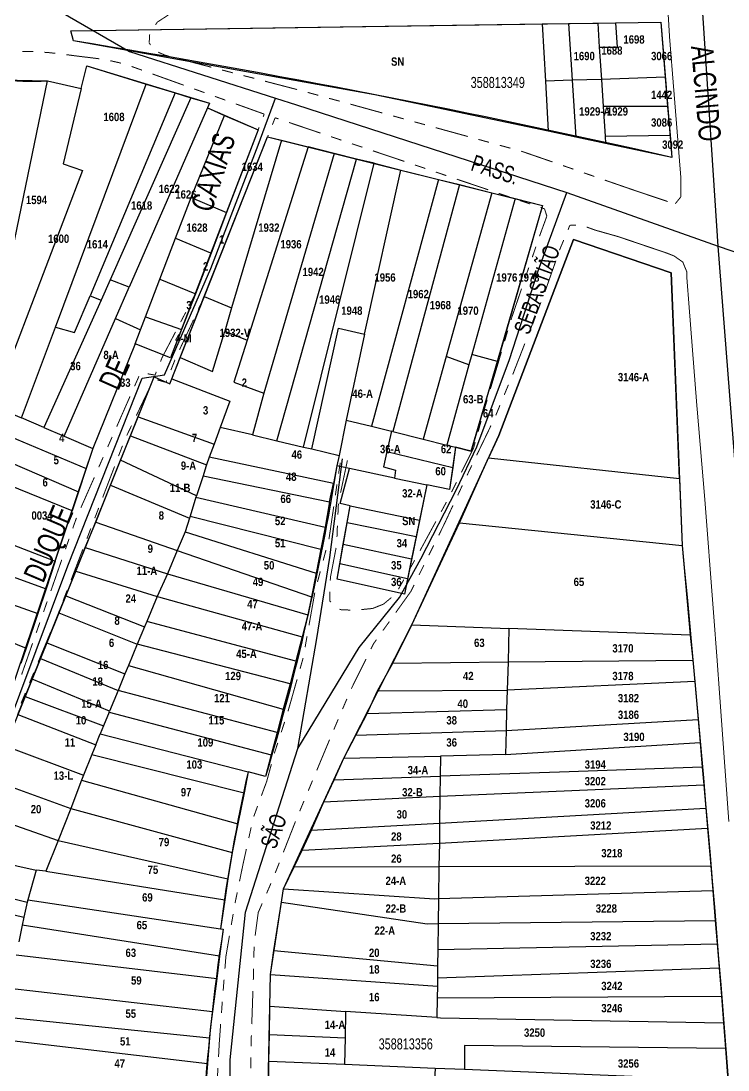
# Model space of a CAD drawing. Extents: x 201676 to 203188, y 4837754 to 4839005.
# Drawn here: x 202522.5 to 202650.3, y 4837949 to 4838138.5 of the extents above; entities that cross this region are included whole.
import ezdxf
from ezdxf.enums import TextEntityAlignment as Align

# ---------------------------------------------------------------- set-up
doc = ezdxf.new("R2010")
doc.units = 0
doc.header["$LTSCALE"] = 1.5
doc.header["$MEASUREMENT"] = 0
doc.linetypes.add('PHANTOMX2', pattern=[5, 2.5, -0.5, 0.5, -0.5, 0.5, -0.5])
for name, color, linetype in [('CD-MALHA-LOTES', 40, 'CONTINUOUS'), ('CD_TXT_QUADRA', 7, 'CONTINUOUS'), ('RU-QUADRAS', 210, 'CONTINUOUS'), ('SV-EIXO-RUA-N-PAV', 6, 'CONTINUOUS'), ('SV-EIXO-RUA-PAV', 20, 'CONTINUOUS'), ('SV-RUA-NAO-PAV-S-GUIA-C-GUIA', 7, 'PHANTOMX2'), ('SV-RUA-PAVIM-S-GUIA-C-GUIA', 7, 'CONTINUOUS'), ('SV-TXT-RUA-N-PAV-S-GUIA-C-GUIA', 7, 'CONTINUOUS'), ('SV-TXT-RUA-PAV-S-GUIA-C-GUIA', 7, 'CONTINUOUS'), ('Th_NmrPort', 7, 'CONTINUOUS')]:
    doc.layers.add(name, color=color, linetype=linetype)
doc.styles.add('ARIAL', font='ARIAL.TTF')
doc.styles.get("Standard").update_dxf_attribs({"font": 'swisscbo.ttf'})

msp = doc.modelspace()

# ---------------------------------------------------------------- linework, layer by layer
at = {"layer": 'CD-MALHA-LOTES', "linetype": 'Continuous'}
for p, q in [((202531.51, 4838136.76), (202616.72, 4838138.03)), ((202616.72, 4838138.03), (202621.49, 4838138.1)), ((202616.72, 4838138.03), (202617.31, 4838127.66)), ((202621.49, 4838138.1), (202626.77, 4838138.17)), ((202621.49, 4838138.1), (202622.14, 4838127.82)), ((202626.77, 4838138.17), (202630.07, 4838138.22)), ((202626.77, 4838138.17), (202627.06, 4838133.78)), ((202630.07, 4838138.22), (202638.16, 4838138.33)), ((202630.34, 4838133.78), (202630.07, 4838138.22)), ((202638.16, 4838138.33), (202638.98, 4838128.36)), ((202532.02, 4838134.95), (202531.51, 4838136.76)), ((202586.46, 4838125.22), (202532.02, 4838134.95)), ((202627.06, 4838133.78), (202627.43, 4838127.99)), ((202627.06, 4838133.78), (202630.34, 4838133.78)), ((202533.43, 4838126.31), (202534.41, 4838130.42)), ((202534.41, 4838130.42), (202545.16, 4838127.15)), ((202627.43, 4838127.99), (202622.14, 4838127.82)), ((202638.98, 4838128.36), (202627.43, 4838127.99)), ((202627.43, 4838127.99), (202627.74, 4838123.1)), ((202638.98, 4838128.36), (202639.41, 4838123.1)), ((202514.21, 4838064.39), (202527.3, 4838127.74)), ((202519.07, 4838127.92), (202527.3, 4838127.74)), ((202527.3, 4838127.74), (202533.43, 4838126.31)), ((202528.76, 4838083.25), (202545.16, 4838127.15)), ((202533.43, 4838126.31), (202530.18, 4838112.74)), ((202545.16, 4838127.15), (202550.37, 4838125.54)), ((202622.14, 4838127.82), (202617.31, 4838127.66)), ((202617.31, 4838127.66), (202617.82, 4838118.61)), ((202622.14, 4838127.82), (202622.79, 4838117.56)), ((202550.37, 4838125.54), (202535.04, 4838088.9)), ((202553.2, 4838124.66), (202538.66, 4838091.8)), ((202550.37, 4838125.54), (202553.2, 4838124.66)), ((202553.2, 4838124.66), (202556.62, 4838123.69)), ((202617.82, 4838118.61), (202586.46, 4838125.22)), ((202556.24, 4838122.82), (202542.07, 4838090.43)), ((202556.62, 4838123.69), (202556.24, 4838122.82)), ((202556.24, 4838122.82), (202559.32, 4838121.49)), ((202627.74, 4838123.1), (202628.09, 4838117.71)), ((202639.41, 4838123.1), (202627.74, 4838123.1)), ((202639.41, 4838123.1), (202639.84, 4838117.9)), ((202553.28, 4838106.66), (202559.32, 4838121.49)), ((202559.32, 4838121.49), (202565.39, 4838118.85)), ((202565.39, 4838118.85), (202559.7, 4838103.96)), ((202622.79, 4838117.56), (202617.82, 4838118.61)), ((202555.66, 4838088.74), (202567.1, 4838117.6)), ((202569.64, 4838116.98), (202560.6, 4838086.71)), ((202567.1, 4838117.6), (202569.64, 4838116.98)), ((202569.64, 4838116.98), (202574.41, 4838115.78)), ((202628.17, 4838116.43), (202622.79, 4838117.56)), ((202628.09, 4838117.71), (202639.84, 4838117.9)), ((202628.09, 4838117.71), (202628.17, 4838116.43)), ((202639.84, 4838117.9), (202640.17, 4838113.9)), ((202574.41, 4838115.78), (202563.4, 4838080.88)), ((202579.13, 4838114.59), (202574.41, 4838115.78)), ((202640.17, 4838113.9), (202628.17, 4838116.43)), ((202579.13, 4838114.59), (202566.45, 4838071.32)), ((202568.77, 4838062.7), (202583.18, 4838113.59)), ((202573.57, 4838061.57), (202586.35, 4838112.82)), ((202583.18, 4838113.59), (202579.13, 4838114.59)), ((202586.35, 4838112.82), (202583.18, 4838113.59)), ((202586.35, 4838112.82), (202591.21, 4838111.61)), ((202533.64, 4838111.5), (202517.43, 4838069.02)), ((202530.18, 4838112.74), (202533.64, 4838111.5)), ((202584.59, 4838081.95), (202591.21, 4838111.61)), ((202591.21, 4838111.61), (202597.99, 4838109.91)), ((202597.99, 4838109.91), (202585.89, 4838065.31)), ((202597.99, 4838109.91), (202601.77, 4838108.99)), ((202601.77, 4838108.99), (202589.74, 4838064.35)), ((202607.63, 4838107.51), (202599.39, 4838077.95)), ((202601.77, 4838108.99), (202607.63, 4838107.51)), ((202607.63, 4838107.51), (202611.88, 4838106.46)), ((202550.46, 4838099.29), (202553.28, 4838106.66)), ((202553.28, 4838106.66), (202559.7, 4838103.96)), ((202611.88, 4838106.46), (202604.02, 4838078.31)), ((202611.88, 4838106.46), (202616.77, 4838105.21)), ((202559.7, 4838103.96), (202556.89, 4838096.61)), ((202616.77, 4838105.21), (202608.64, 4838077.03)), ((202547.65, 4838091.92), (202550.46, 4838099.29)), ((202550.46, 4838099.29), (202556.77, 4838096.66)), ((202622.42, 4838099.04), (202608.89, 4838063.67)), ((202640.03, 4838093.02), (202622.42, 4838099.04)), ((202556.89, 4838096.61), (202554.06, 4838089.26)), ((202556.77, 4838096.66), (202556.89, 4838096.61)), ((202641.55, 4838055.88), (202640.03, 4838093.02)), ((202538.66, 4838091.8), (202537.03, 4838088.11)), ((202542.07, 4838090.43), (202538.66, 4838091.8)), ((202539.6, 4838084.76), (202542.07, 4838090.43)), ((202545.04, 4838085.11), (202547.65, 4838091.92)), ((202547.65, 4838091.92), (202553.95, 4838089.3)), ((202532.21, 4838082.26), (202535.04, 4838088.9)), ((202535.04, 4838088.9), (202537.03, 4838088.11)), ((202551.3, 4838077.73), (202555.66, 4838088.74)), ((202554.06, 4838089.26), (202551.56, 4838082.8)), ((202553.95, 4838089.3), (202554.06, 4838089.26)), ((202555.66, 4838088.74), (202560.6, 4838086.71)), ((202537.03, 4838088.11), (202526.65, 4838065.1)), ((202560.6, 4838086.71), (202559.35, 4838082.52)), ((202530.33, 4838063.54), (202539.6, 4838084.76)), ((202539.6, 4838084.76), (202544.13, 4838082.72)), ((202544.13, 4838082.72), (202545.04, 4838085.11)), ((202545.04, 4838085.11), (202551.56, 4838082.8)), ((202522.6, 4838066.82), (202528.76, 4838083.25)), ((202528.76, 4838083.25), (202532.21, 4838082.26)), ((202543.18, 4838080.22), (202544.13, 4838082.72)), ((202551.56, 4838082.8), (202549.58, 4838077.69)), ((202557.16, 4838075.21), (202559.35, 4838082.52)), ((202559.35, 4838082.52), (202563.4, 4838080.88)), ((202575.09, 4838061.22), (202579.92, 4838083.04)), ((202579.92, 4838083.04), (202584.59, 4838081.95)), ((202563.4, 4838080.88), (202561, 4838073.26)), ((202584.59, 4838081.95), (202581.33, 4838066.44)), ((202543.18, 4838080.22), (202535.54, 4838061.32)), ((202549.58, 4838077.69), (202543.18, 4838080.22)), ((202549.77, 4838073.87), (202551.3, 4838077.73)), ((202551.3, 4838077.73), (202557.16, 4838075.21)), ((202599.39, 4838077.95), (202595.24, 4838062.98)), ((202603.5, 4838076.44), (202599.39, 4838077.95)), ((202604.02, 4838078.31), (202603.5, 4838076.44)), ((202603.92, 4838060.83), (202608.64, 4838077.03)), ((202608.64, 4838077.03), (202604.02, 4838078.31)), ((202603.5, 4838076.44), (202599.48, 4838061.93)), ((202543.73, 4838067.04), (202546.61, 4838074.25)), ((202546.61, 4838074.25), (202549.42, 4838072.99)), ((202549.42, 4838072.99), (202549.77, 4838073.87)), ((202549.77, 4838073.87), (202560.29, 4838069.87)), ((202561, 4838073.26), (202566.45, 4838071.32)), ((202566.45, 4838071.32), (202564.35, 4838063.74)), ((202560.29, 4838069.87), (202558.51, 4838065.12)), ((202517.43, 4838069.02), (202522.6, 4838066.82)), ((202526.65, 4838065.1), (202522.6, 4838066.82)), ((202542.3, 4838063.59), (202543.73, 4838067.04)), ((202543.73, 4838067.04), (202557.43, 4838062.11)), ((202581.33, 4838066.44), (202580.01, 4838060.06)), ((202581.33, 4838066.44), (202585.89, 4838065.31)), ((202516.03, 4838065.34), (202534.32, 4838057.71)), ((202526.65, 4838065.1), (202530.33, 4838063.54)), ((202530.33, 4838063.54), (202535.54, 4838061.32)), ((202540.51, 4838059.2), (202542.3, 4838063.59)), ((202542.3, 4838063.59), (202556.08, 4838058.37)), ((202558.51, 4838065.12), (202557.43, 4838062.11)), ((202564.35, 4838063.74), (202558.51, 4838065.12)), ((202564.35, 4838063.74), (202568.77, 4838062.7)), ((202585.89, 4838065.31), (202589.5, 4838064.41)), ((202589.5, 4838064.41), (202588.68, 4838060.74)), ((202589.74, 4838064.35), (202589.5, 4838064.41)), ((202589.74, 4838064.35), (202595.24, 4838062.98)), ((202608.89, 4838063.67), (202607.03, 4838059.6)), ((202557.43, 4838062.11), (202556.56, 4838059.76)), ((202568.77, 4838062.7), (202573.57, 4838061.57)), ((202595.24, 4838062.98), (202599.48, 4838061.93)), ((202599.48, 4838061.93), (202601.06, 4838061.54)), ((202514.53, 4838061.41), (202532.93, 4838053.5)), ((202535.54, 4838061.32), (202534.32, 4838057.71)), ((202556.56, 4838059.76), (202556.08, 4838058.37)), ((202579.02, 4838055), (202556.56, 4838059.76)), ((202573.57, 4838061.57), (202575.09, 4838061.22)), ((202575.09, 4838061.22), (202580.01, 4838060.06)), ((202580.01, 4838060.06), (202579.63, 4838058.15)), ((202588.68, 4838060.74), (202588.05, 4838058)), ((202588.68, 4838060.74), (202600.57, 4838057.84)), ((202601.06, 4838061.54), (202600.57, 4838057.84)), ((202601.06, 4838061.54), (202603.92, 4838060.83)), ((202538.69, 4838054.67), (202540.51, 4838059.2)), ((202554.24, 4838052.75), (202540.51, 4838059.2)), ((202555.95, 4838057.96), (202555.43, 4838056.39)), ((202556.08, 4838058.37), (202555.95, 4838057.96)), ((202579.63, 4838058.15), (202579.02, 4838055)), ((202581.89, 4838057.67), (202579.63, 4838058.15)), ((202588.05, 4838058), (202590.24, 4838057.37)), ((202600.57, 4838057.84), (202599.96, 4838053.9)), ((202601.76, 4838047.88), (202607.03, 4838059.6)), ((202607.03, 4838059.6), (202641.55, 4838055.88)), ((202531.79, 4838050.06), (202513.08, 4838057.6)), ((202534.32, 4838057.71), (202532.93, 4838053.5)), ((202555.43, 4838056.39), (202554.24, 4838052.75)), ((202555.43, 4838056.39), (202578.32, 4838051.69)), ((202580.22, 4838051.34), (202581.89, 4838057.67)), ((202590.03, 4838055.97), (202581.89, 4838057.67)), ((202590.24, 4838057.37), (202590.03, 4838055.97)), ((202590.03, 4838055.97), (202595.87, 4838054.75)), ((202536.06, 4838047.98), (202538.69, 4838054.67)), ((202538.69, 4838054.67), (202552.98, 4838048.71)), ((202578.32, 4838051.69), (202579.02, 4838055)), ((202595.87, 4838054.75), (202594.56, 4838048.35)), ((202599.96, 4838053.9), (202595.87, 4838054.75)), ((202641.55, 4838055.88), (202642.03, 4838043.8)), ((202532.93, 4838053.5), (202531.79, 4838050.06)), ((202554.16, 4838052.51), (202553.1, 4838049.06)), ((202554.24, 4838052.75), (202554.16, 4838052.51)), ((202554.16, 4838052.51), (202577.5, 4838047.07)), ((202578.32, 4838051.69), (202577.5, 4838047.07)), ((202582.02, 4838050.96), (202580.22, 4838051.34)), ((202581.49, 4838047.96), (202582.02, 4838050.96)), ((202582.02, 4838050.96), (202594.56, 4838048.35)), ((202528.72, 4838040.92), (202531.79, 4838050.06)), ((202552.98, 4838048.71), (202552.2, 4838046.24)), ((202553.1, 4838049.06), (202552.98, 4838048.71)), ((202553.1, 4838049.06), (202576.71, 4838043.09)), ((202509.56, 4838048.34), (202528.72, 4838040.92)), ((202534.15, 4838043.43), (202536.06, 4838047.98)), ((202536.06, 4838047.98), (202550.76, 4838042.9)), ((202577.5, 4838047.07), (202576.71, 4838043.09)), ((202580.78, 4838044.02), (202581.49, 4838047.96)), ((202581.49, 4838047.96), (202593.96, 4838045.42)), ((202593.19, 4838029.47), (202601.76, 4838047.88)), ((202594.56, 4838048.35), (202593.96, 4838045.42)), ((202601.76, 4838047.88), (202642.03, 4838043.8)), ((202552.2, 4838046.24), (202550.76, 4838042.9)), ((202552.2, 4838046.24), (202575.91, 4838038.77)), ((202593.96, 4838045.42), (202593.13, 4838041.35)), ((202507.58, 4838043.01), (202527.08, 4838035.97)), ((202532.44, 4838039.16), (202534.15, 4838043.43)), ((202534.15, 4838043.43), (202548.98, 4838038.68)), ((202550.76, 4838042.9), (202548.98, 4838038.68)), ((202550.76, 4838042.9), (202575.01, 4838034.53)), ((202576.71, 4838043.09), (202575.91, 4838038.77)), ((202580.14, 4838040.46), (202580.78, 4838044.02)), ((202580.78, 4838044.02), (202593.13, 4838041.35)), ((202642.03, 4838043.8), (202643.5, 4838027.56)), ((202528.72, 4838040.92), (202527.08, 4838035.97)), ((202593.13, 4838041.35), (202592.39, 4838037.74)), ((202530.62, 4838034.69), (202532.44, 4838039.16)), ((202532.44, 4838039.16), (202547.13, 4838034.55)), ((202579.65, 4838037.72), (202580.14, 4838040.46)), ((202592.39, 4838037.74), (202580.14, 4838040.46)), ((202505.87, 4838038.44), (202525.58, 4838031.48)), ((202548.98, 4838038.68), (202547.13, 4838034.55)), ((202548.98, 4838038.68), (202574.4, 4838031.27)), ((202575.91, 4838038.77), (202575.01, 4838034.53)), ((202591.82, 4838034.96), (202579.65, 4838037.72)), ((202592.39, 4838037.74), (202591.82, 4838034.96)), ((202527.08, 4838035.97), (202525.58, 4838031.48)), ((202529.37, 4838031.59), (202530.62, 4838034.69)), ((202530.62, 4838034.69), (202544.84, 4838029.09)), ((202547.13, 4838034.55), (202545.26, 4838030.07)), ((202547.13, 4838034.55), (202547.37, 4838034.51)), ((202547.37, 4838034.51), (202573.38, 4838027.3)), ((202575.01, 4838034.53), (202574.4, 4838031.27)), ((202503.82, 4838033.03), (202523.46, 4838025.24)), ((202525.58, 4838031.48), (202523.46, 4838025.24)), ((202527.19, 4838026.18), (202529.37, 4838031.59)), ((202529.37, 4838031.59), (202543.52, 4838025.94)), ((202545.26, 4838030.07), (202544.84, 4838029.09)), ((202572.21, 4838022.85), (202545.26, 4838030.07)), ((202574.4, 4838031.27), (202573.38, 4838027.3)), ((202589.72, 4838022.52), (202593.19, 4838029.47)), ((202593.19, 4838029.47), (202610.73, 4838028.81)), ((202544.84, 4838029.09), (202543.52, 4838025.94)), ((202610.73, 4838028.81), (202610.57, 4838022.74)), ((202643.5, 4838027.56), (202610.73, 4838028.81)), ((202643.5, 4838027.56), (202643.95, 4838023.08)), ((202526.04, 4838023.36), (202527.19, 4838026.18)), ((202527.19, 4838026.18), (202541.29, 4838020.62)), ((202543.52, 4838025.94), (202541.95, 4838022.08)), ((202571.2, 4838018.81), (202543.52, 4838025.94)), ((202573.38, 4838027.3), (202572.21, 4838022.85)), ((202523.46, 4838025.24), (202522.5, 4838022.44)), ((202524.53, 4838019.64), (202526.04, 4838023.36)), ((202526.04, 4838023.36), (202540.07, 4838017.6)), ((202541.95, 4838022.08), (202541.29, 4838020.62)), ((202541.95, 4838022.08), (202569.93, 4838014.23)), ((202572.21, 4838022.85), (202571.2, 4838018.81)), ((202586.98, 4838017.49), (202589.72, 4838022.52)), ((202589.72, 4838022.52), (202610.57, 4838022.74)), ((202610.57, 4838022.74), (202610.42, 4838017.66)), ((202610.57, 4838022.74), (202643.95, 4838023.08)), ((202643.95, 4838023.08), (202644.3, 4838019.23)), ((202541.29, 4838020.62), (202540.07, 4838017.6)), ((202523.27, 4838016.5), (202524.53, 4838019.64)), ((202538.5, 4838013.86), (202524.53, 4838019.64)), ((202571.2, 4838018.81), (202569.93, 4838014.23)), ((202644.3, 4838019.23), (202610.42, 4838017.66)), ((202644.3, 4838019.23), (202644.91, 4838012.35)), ((202521.96, 4838013.26), (202523.27, 4838016.5)), ((202523.27, 4838016.5), (202537.43, 4838011.18)), ((202540.07, 4838017.6), (202538.5, 4838013.86)), ((202568.82, 4838009.99), (202540.07, 4838017.6)), ((202585.09, 4838013.44), (202586.98, 4838017.49)), ((202586.98, 4838017.49), (202610.42, 4838017.66)), ((202610.42, 4838017.66), (202610.3, 4838014.14)), ((202521.96, 4838013.26), (202536.06, 4838007.79)), ((202538.44, 4838013.65), (202537.43, 4838011.18)), ((202538.44, 4838013.65), (202538.5, 4838013.86)), ((202538.44, 4838013.65), (202567.76, 4838005.94)), ((202569.93, 4838014.23), (202568.82, 4838009.99)), ((202583.03, 4838009.54), (202585.09, 4838013.44)), ((202585.09, 4838013.44), (202610.3, 4838014.14)), ((202610.3, 4838014.14), (202610.23, 4838010.37)), ((202610.23, 4838010.37), (202644.91, 4838012.35)), ((202644.91, 4838012.35), (202645.3, 4838008.17)), ((202537.43, 4838011.18), (202536.86, 4838009.74)), ((202536.06, 4838007.79), (202536.86, 4838009.74)), ((202536.86, 4838009.74), (202563.59, 4838002.87)), ((202568.82, 4838009.99), (202567.76, 4838005.94)), ((202580.89, 4838005.34), (202583.03, 4838009.54)), ((202583.03, 4838009.54), (202610.23, 4838010.37)), ((202610.23, 4838010.37), (202610.09, 4838006.03)), ((202519.66, 4838007.57), (202533.84, 4838002.28)), ((202536.06, 4838007.79), (202535.35, 4838006.04)), ((202610.09, 4838006.03), (202645.3, 4838008.17)), ((202645.3, 4838008.17), (202645.67, 4838003.72)), ((202535.35, 4838006.04), (202533.84, 4838002.28)), ((202535.35, 4838006.04), (202562.84, 4837999.07)), ((202567.76, 4838005.94), (202566.74, 4838002.06)), ((202579.16, 4838001.47), (202580.89, 4838005.34)), ((202580.89, 4838005.34), (202598.34, 4838005.69)), ((202598.34, 4838005.69), (202598.29, 4838002.13)), ((202610.09, 4838006.03), (202598.34, 4838005.69)), ((202645.67, 4838003.72), (202619.84, 4838002.84)), ((202645.67, 4838003.72), (202645.95, 4838000.53)), ((202517.21, 4838001.46), (202531.52, 4837996.29)), ((202533.47, 4838001.36), (202531.52, 4837996.29)), ((202533.84, 4838002.28), (202533.47, 4838001.36)), ((202533.47, 4838001.36), (202561.72, 4837993.47)), ((202563.59, 4838002.87), (202562.84, 4837999.07)), ((202566.74, 4838002.06), (202563.59, 4838002.87)), ((202577.25, 4837997.49), (202579.16, 4838001.47)), ((202579.16, 4838001.47), (202598.29, 4838002.13)), ((202598.29, 4838002.13), (202598.23, 4837998.46)), ((202619.84, 4838002.84), (202598.29, 4838002.13)), ((202598.23, 4837998.46), (202645.95, 4838000.53)), ((202645.95, 4838000.53), (202646.33, 4837996.31)), ((202562.84, 4837999.07), (202561.72, 4837993.47)), ((202575.01, 4837992.32), (202577.25, 4837997.49)), ((202577.25, 4837997.49), (202598.23, 4837998.46)), ((202598.23, 4837998.46), (202598.19, 4837993.62)), ((202513.86, 4837995.86), (202529.26, 4837990.46)), ((202531.52, 4837996.29), (202529.26, 4837990.46)), ((202531.52, 4837996.29), (202560.67, 4837988.33)), ((202598.19, 4837993.62), (202646.33, 4837996.31)), ((202646.33, 4837996.31), (202646.63, 4837992.73)), ((202561.72, 4837993.47), (202560.67, 4837988.33)), ((202575.01, 4837992.32), (202598.19, 4837993.62)), ((202598.19, 4837993.62), (202598.15, 4837990.02)), ((202489.29, 4837993.15), (202525.28, 4837985.14)), ((202573.36, 4837988.73), (202575.01, 4837992.32)), ((202598.15, 4837990.02), (202646.63, 4837992.73)), ((202646.63, 4837992.73), (202647.22, 4837985.92)), ((202475.64, 4837991.1), (202523.63, 4837979.36)), ((202529.26, 4837990.46), (202527.03, 4837984.95)), ((202529.26, 4837990.46), (202559.92, 4837983.58)), ((202573.36, 4837988.73), (202598.15, 4837990.02)), ((202598.15, 4837990.02), (202598.07, 4837985.81)), ((202475.3, 4837988.15), (202523.06, 4837976.61)), ((202560.67, 4837988.33), (202559.92, 4837983.58)), ((202571.93, 4837985.72), (202573.36, 4837988.73)), ((202598.07, 4837985.81), (202647.22, 4837985.92)), ((202647.22, 4837985.92), (202647.56, 4837981.45)), ((202525.28, 4837985.14), (202523.78, 4837979.77)), ((202527.03, 4837984.95), (202525.28, 4837985.14)), ((202527.03, 4837984.95), (202559.38, 4837979.78)), ((202569.96, 4837981.72), (202571.93, 4837985.72)), ((202571.93, 4837985.72), (202598.07, 4837985.81)), ((202598.07, 4837985.81), (202598, 4837979.99)), ((202559.92, 4837983.58), (202559.38, 4837979.78)), ((202569.59, 4837979.34), (202569.96, 4837981.72)), ((202569.96, 4837981.72), (202597.27, 4837979.96)), ((202598, 4837979.99), (202647.56, 4837981.45)), ((202647.56, 4837981.45), (202648.01, 4837976.04)), ((202523.63, 4837979.36), (202523.06, 4837976.61)), ((202523.78, 4837979.77), (202523.63, 4837979.36)), ((202523.78, 4837979.77), (202558.59, 4837974.54)), ((202559.38, 4837979.78), (202558.59, 4837974.54)), ((202568.22, 4837970.58), (202569.59, 4837979.34)), ((202569.59, 4837979.34), (202595.92, 4837975.45)), ((202597.27, 4837979.96), (202598, 4837979.99)), ((202598, 4837979.99), (202597.94, 4837975.47)), ((202523.06, 4837976.61), (202522.75, 4837975.16)), ((202522.75, 4837975.16), (202522.13, 4837972.17)), ((202558.43, 4837969.59), (202522.75, 4837975.16)), ((202559.07, 4837974.46), (202558.43, 4837969.59)), ((202558.59, 4837974.54), (202559.07, 4837974.46)), ((202595.92, 4837975.45), (202597.94, 4837975.47)), ((202597.94, 4837975.47), (202597.88, 4837970.79)), ((202597.94, 4837975.47), (202648.01, 4837976.04)), ((202648.01, 4837976.04), (202648.36, 4837971.83)), ((202597.88, 4837970.79), (202597.84, 4837967.82)), ((202597.88, 4837970.79), (202648.36, 4837971.83)), ((202648.36, 4837971.83), (202648.72, 4837967.46)), ((202521.64, 4837969.83), (202557.92, 4837965.54)), ((202558.43, 4837969.59), (202557.92, 4837965.54)), ((202567.6, 4837966.26), (202568.22, 4837970.58)), ((202568.22, 4837970.58), (202597.84, 4837967.82)), ((202597.84, 4837967.82), (202597.82, 4837965.67)), ((202597.82, 4837965.67), (202648.72, 4837967.46)), ((202648.72, 4837967.46), (202649.15, 4837962.35)), ((202557.92, 4837965.54), (202557.13, 4837959.6)), ((202567.5, 4837960.54), (202567.6, 4837966.26)), ((202567.6, 4837966.26), (202597.8, 4837964.17)), ((202597.82, 4837965.67), (202597.8, 4837964.17)), ((202520.47, 4837963.82), (202557.13, 4837959.6)), ((202597.8, 4837964.17), (202597.77, 4837962.05)), ((202597.77, 4837962.05), (202597.72, 4837958.48)), ((202597.77, 4837962.05), (202649.15, 4837962.35)), ((202649.15, 4837962.35), (202649.35, 4837959.96)), ((202557.13, 4837959.6), (202556.78, 4837956.87)), ((202567.43, 4837955.41), (202567.5, 4837960.54)), ((202567.5, 4837960.54), (202581.17, 4837959.61)), ((202581.17, 4837959.61), (202581.1, 4837954.84)), ((202597.72, 4837958.48), (202581.17, 4837959.61)), ((202649.35, 4837959.96), (202649.52, 4837957.56)), ((202519.51, 4837958.65), (202556.62, 4837954.8)), ((202597.72, 4837958.48), (202598.33, 4837958.44)), ((202598.33, 4837958.44), (202649.52, 4837957.56)), ((202649.52, 4837957.56), (202649.86, 4837952.88)), ((202556.78, 4837956.87), (202556.62, 4837954.8)), ((202518.76, 4837954.59), (202556.25, 4837950.22)), ((202556.62, 4837954.8), (202556.25, 4837950.22)), ((202567.35, 4837950.61), (202567.43, 4837955.41)), ((202567.43, 4837955.41), (202581.1, 4837954.84)), ((202581.1, 4837954.84), (202581.03, 4837950.05)), ((202649.86, 4837952.88), (202602.69, 4837953.47)), ((202602.69, 4837953.47), (202602.69, 4837949.15)), ((202649.86, 4837952.88), (202650.27, 4837947.18)), ((202556.25, 4837950.22), (202555.83, 4837944.96)), ((202567.25, 4837943.69), (202567.35, 4837950.61)), ((202567.35, 4837950.61), (202581.03, 4837950.05)), ((202581.03, 4837950.05), (202597.39, 4837949.37)), ((202597.39, 4837949.37), (202597.11, 4837943.26)), ((202597.39, 4837949.37), (202602.69, 4837949.15)), ((202602.69, 4837949.15), (202650.27, 4837947.18))]:
    msp.add_line(p, q, dxfattribs=at)
at = {"layer": 'RU-QUADRAS', "color": 6, "linetype": 'Continuous'}
for points in [[(202531.51, 4838136.76), (202638.16, 4838138.33), (202640.17, 4838113.9, 0.015431), (202532.02, 4838134.95)], [(202566.09, 4837891.32), (202567.6, 4837966.26), (202569.96, 4837981.72), (202580.89, 4838005.34), (202593.19, 4838029.47), (202608.89, 4838063.67), (202622.42, 4838099.04), (202640.03, 4838093.02), (202642.03, 4838043.8, -0.007582), (202654.08, 4837894.31), (202618.14, 4837891.02), (202576.57, 4837890.72)]]:
    msp.add_lwpolyline(points, format="xyb", close=True, dxfattribs=at)
for points in [[(202509.81, 4838129.65, 0.081594), (202527.3, 4838127.74), (202533.43, 4838126.31), (202534.41, 4838130.42), (202556.62, 4838123.69), (202556.24, 4838122.82), (202565.39, 4838118.85), (202549.58, 4838077.69), (202543.18, 4838080.22), (202535.54, 4838061.32), (202515.46, 4838002.09)], [(202517.21, 4838001.46), (202546.61, 4838074.25), (202549.42, 4838072.99), (202567.1, 4838117.6), (202616.77, 4838105.21), (202603.92, 4838060.83), (202601.06, 4838061.54), (202599.96, 4838053.9), (202595.87, 4838054.75), (202591.82, 4838034.96), (202579.65, 4838037.72), (202582.02, 4838050.96), (202580.22, 4838051.34), (202581.89, 4838057.67), (202579.63, 4838058.15, -0.032159), (202566.74, 4838002.06), (202563.59, 4838002.87, 0.024247), (202558.59, 4837974.54), (202559.07, 4837974.46, 0.025243), (202555.44, 4837939.94)]]:
    msp.add_lwpolyline(points, format="xyb", dxfattribs=at)
at = {"layer": 'SV-EIXO-RUA-N-PAV'}
for points in [[(202529.72, 4838140.19), (202542.16, 4838133.04), (202568.55, 4838124.59), (202572.34, 4838123.39), (202621.19, 4838107.53), (202648.56, 4838097.88), (202678.43, 4838087.61), (202700.52, 4838078.9), (202728.67, 4838068.17), (202753.87, 4838058.21), (202782.49, 4838046.39), (202801.78, 4838040.17), (202810.19, 4838038.19), (202816.16, 4838037.38)], [(202516.56, 4838001.61), (202531, 4838040.11), (202544.43, 4838073.99), (202548.44, 4838074.59), (202556.87, 4838093.8), (202565.38, 4838116.08), (202568.55, 4838124.59)], [(202562.05, 4837882.21), (202560.31, 4837913.51), (202560.31, 4837950.83), (202563.09, 4837977.56), (202572.56, 4838007.08), (202583.68, 4838025.34), (202590.93, 4838034.41), (202594.82, 4838041.35), (202601.22, 4838053.9), (202604.9, 4838061.59), (202610.85, 4838077.4), (202616.01, 4838093.41), (202621.19, 4838107.53)], [(202572.56, 4838007.08), (202576.03, 4838026.96), (202578.35, 4838041.58), (202580.66, 4838059.44)]]:
    msp.add_lwpolyline(points, dxfattribs=at)
at = {"layer": 'SV-EIXO-RUA-PAV'}
msp.add_lwpolyline([(202665.84, 4837885.15), (202655.43, 4838009.97), (202648.56, 4838097.88), (202645.32, 4838147.35), (202645.14, 4838150.17), (202635.33, 4838289.9), (202625.34, 4838408.09), (202624.12, 4838420.52), (202618.17, 4838503.84), (202614.15, 4838560.23), (202605.04, 4838673.59), (202599.43, 4838745.74)], dxfattribs=at)
at = {"layer": 'SV-RUA-NAO-PAV-S-GUIA-C-GUIA', "const_width": 0.18}
for points in [[(202547.15, 4838138.32), (202549.18, 4838139.63)], [(202546.84, 4838137.82), (202547.15, 4838138.32)], [(202545.73, 4838135.13), (202545.79, 4838136.12)], [(202545.79, 4838136.12), (202545.79, 4838136.12)], [(202545.7, 4838134.59), (202545.73, 4838135.13)], [(202545.94, 4838134.2), (202545.7, 4838134.59)], [(202522.77, 4838133.05), (202524.77, 4838133)], [(202526.76, 4838132.88), (202527.69, 4838132.81)], [(202527.69, 4838132.81), (202528.75, 4838132.69)], [(202530.74, 4838132.45), (202531.73, 4838132.32)], [(202531.73, 4838132.32), (202532.16, 4838132.26)], [(202532.16, 4838132.26), (202534.71, 4838131.95)], [(202534.71, 4838131.95), (202535.12, 4838131.9)], [(202535.12, 4838131.9), (202535.7, 4838131.83)], [(202535.7, 4838131.83), (202536.62, 4838131.71)], [(202536.62, 4838131.71), (202536.69, 4838131.7)], [(202548.58, 4838132.35), (202547.33, 4838132.89)], [(202549.2, 4838132.19), (202548.58, 4838132.35)], [(202556.94, 4838130.18), (202551.14, 4838131.69)], [(202538.66, 4838131.36), (202540.61, 4838130.92)], [(202542.52, 4838130.32), (202544.4, 4838129.65)], [(202546.28, 4838128.97), (202551.93, 4838126.94)], [(202560.81, 4838129.17), (202558.88, 4838129.68)], [(202564.69, 4838128.17), (202562.75, 4838128.67)], [(202553.81, 4838126.27), (202555.69, 4838125.59)], [(202572.43, 4838126.15), (202566.62, 4838127.66)], [(202557.58, 4838124.91), (202559.46, 4838124.24)], [(202576.29, 4838125.1), (202574.36, 4838125.63)], [(202580.14, 4838124.04), (202578.21, 4838124.57)], [(202561.34, 4838123.56), (202566.05, 4838121.87)], [(202587.86, 4838121.91), (202582.07, 4838123.51)], [(202566.05, 4838121.87), (202566.49, 4838121.72)], [(202566.49, 4838121.72), (202566.29, 4838121.22)], [(202567.97, 4838119.79), (202568.34, 4838120.72)], [(202568.34, 4838120.72), (202568.47, 4838121.05)], [(202568.47, 4838121.05), (202569.08, 4838120.84)], [(202591.71, 4838120.85), (202589.78, 4838121.38)], [(202595.57, 4838119.79), (202593.64, 4838120.32)], [(202565.58, 4838119.35), (202564.87, 4838117.48)], [(202570.98, 4838120.2), (202576.66, 4838118.28)], [(202603.28, 4838117.67), (202597.5, 4838119.26)], [(202566.49, 4838116.07), (202567.23, 4838117.93)], [(202578.56, 4838117.64), (202580.45, 4838117)], [(202607.14, 4838116.61), (202605.21, 4838117.14)], [(202564.15, 4838115.61), (202563.44, 4838113.74)], [(202582.35, 4838116.36), (202584.24, 4838115.72)], [(202586.14, 4838115.08), (202591.82, 4838113.17)], [(202611, 4838115.55), (202609.07, 4838116.08)], [(202613.15, 4838114.95), (202612.92, 4838115.02)], [(202613.87, 4838114.7), (202613.15, 4838114.95)], [(202618.6, 4838113.07), (202613.87, 4838114.7)], [(202563.55, 4838108.64), (202565.76, 4838114.21)], [(202562.72, 4838111.88), (202560.58, 4838106.27)], [(202593.72, 4838112.53), (202595.61, 4838111.89)], [(202597.51, 4838111.25), (202599.4, 4838110.6)], [(202622.38, 4838111.76), (202620.49, 4838112.41)], [(202626.16, 4838110.45), (202624.27, 4838111.1)], [(202601.29, 4838109.96), (202606.98, 4838108.04)], [(202633.72, 4838107.83), (202628.05, 4838109.79)], [(202608.87, 4838107.4), (202610.77, 4838106.76)], [(202562.07, 4838104.92), (202562.81, 4838106.78)], [(202612.66, 4838106.12), (202614.56, 4838105.48)], [(202559.7, 4838103.96), (202559.16, 4838102.53)], [(202559.87, 4838104.4), (202559.7, 4838103.96)], [(202617.58, 4838103.28), (202616.25, 4838099.65)], [(202616.45, 4838104.84), (202617.16, 4838104.59)], [(202617.16, 4838104.59), (202617.54, 4838103.4)], [(202617.54, 4838103.4), (202617.58, 4838103.28)], [(202560.6, 4838101.2), (202561.34, 4838103.06)], [(202621.73, 4838101.61), (202621.4, 4838100.81)], [(202621.86, 4838101.62), (202621.73, 4838101.61)], [(202622.86, 4838101.67), (202621.86, 4838101.62)], [(202558.44, 4838100.67), (202557.73, 4838098.8)], [(202626.21, 4838100.79), (202624.79, 4838101.31)], [(202626.68, 4838100.65), (202626.21, 4838100.79)], [(202630.53, 4838099.56), (202626.68, 4838100.65)], [(202557.65, 4838093.76), (202559.86, 4838099.34)], [(202615.6, 4838097.76), (202614.95, 4838095.86)], [(202620.24, 4838098.04), (202619.96, 4838097.36)], [(202620.63, 4838098.97), (202620.24, 4838098.04)], [(202556.89, 4838096.61), (202556.3, 4838095.06)], [(202557.01, 4838096.93), (202556.89, 4838096.61)], [(202619.96, 4838097.36), (202619.87, 4838097.12)], [(202556, 4838094.28), (202554.86, 4838091.33)], [(202556.3, 4838095.06), (202556, 4838094.28)], [(202614.3, 4838093.97), (202613.66, 4838092.08)], [(202619.21, 4838095.23), (202617.22, 4838089.57)], [(202556.18, 4838090.04), (202556.91, 4838091.9)], [(202613.01, 4838090.18), (202611.4, 4838085.45)], [(202554.06, 4838089.26), (202553.24, 4838087.68)], [(202554.14, 4838089.46), (202554.06, 4838089.26)], [(202554.56, 4838086.39), (202555.41, 4838088.2)], [(202616.5, 4838087.7), (202615.78, 4838085.84)], [(202551.18, 4838079.13), (202553.72, 4838084.57)], [(202552.31, 4838085.91), (202551.38, 4838084.14)], [(202611.19, 4838084.85), (202611.09, 4838084.5)], [(202611.4, 4838085.45), (202611.19, 4838084.85)], [(202610.51, 4838082.59), (202609.94, 4838080.67)], [(202615.05, 4838083.97), (202614.32, 4838082.11)], [(202550.46, 4838082.36), (202548.14, 4838077.93)], [(202609.37, 4838078.75), (202609.09, 4838077.81)], [(202613.59, 4838080.25), (202612.87, 4838078.39)], [(202548.04, 4838077.73), (202547.74, 4838077.01)], [(202548.14, 4838077.93), (202548.04, 4838077.73)], [(202549.62, 4838075.45), (202550.36, 4838077.31)], [(202609.09, 4838077.79), (202607.37, 4838072.04)], [(202612.64, 4838077.81), (202611.77, 4838075.59)], [(202612.87, 4838078.39), (202612.64, 4838077.81)], [(202546.75, 4838074.56), (202545.41, 4838074.8)], [(202546.99, 4838075.16), (202546.75, 4838074.56)], [(202611.56, 4838075.03), (202611.4, 4838074.66)], [(202611.77, 4838075.59), (202611.56, 4838075.03)], [(202543.86, 4838074.37), (202543.05, 4838072.54)], [(202547.17, 4838073.69), (202548.13, 4838073.42)], [(202548.13, 4838073.42), (202548.74, 4838073.25)], [(202548.74, 4838073.25), (202548.88, 4838073.6)], [(202543.37, 4838067.24), (202545.96, 4838072.65)], [(202610.64, 4838072.82), (202609.87, 4838070.97)], [(202542.24, 4838070.72), (202539.82, 4838065.23)], [(202606.52, 4838069.17), (202606.37, 4838068.67)], [(202606.8, 4838070.13), (202606.52, 4838069.17)], [(202609.11, 4838069.12), (202608.34, 4838067.27)], [(202606.37, 4838068.67), (202606.24, 4838068.21)], [(202541.64, 4838063.63), (202542.5, 4838065.43)], [(202607.49, 4838065.46), (202604.88, 4838060.06)], [(202605.7, 4838066.28), (202605.17, 4838064.35)], [(202539.01, 4838063.4), (202538.2, 4838061.57)], [(202540.15, 4838059.92), (202540.87, 4838061.79)], [(202604.63, 4838062.43), (202604.36, 4838061.46)], [(202537.39, 4838059.74), (202536.58, 4838057.91)], [(202604.36, 4838061.45), (202602.13, 4838056.99)], [(202604.36, 4838061.46), (202604.36, 4838061.45)], [(202537.29, 4838052.45), (202539.44, 4838058.05)], [(202580.09, 4838057.77), (202579.94, 4838056.83)], [(202580.25, 4838058.76), (202580.09, 4838057.77)], [(202580.29, 4838053.29), (202581.53, 4838059.16)], [(202604.02, 4838058.26), (202603.58, 4838057.35)], [(202535.78, 4838056.08), (202533.35, 4838050.59)], [(202579.94, 4838056.83), (202579.93, 4838056.78)], [(202603.53, 4838057.25), (202603.16, 4838056.45)], [(202603.58, 4838057.35), (202603.53, 4838057.25)], [(202579.64, 4838054.81), (202579.35, 4838052.83)], [(202601.24, 4838055.2), (202600.35, 4838053.41)], [(202602.31, 4838054.64), (202601.46, 4838052.83)], [(202535.86, 4838048.71), (202536.58, 4838050.58)], [(202579.06, 4838050.85), (202578.34, 4838045.9)], [(202579.81, 4838049.33), (202579.9, 4838051.33)], [(202599.43, 4838051.63), (202598.48, 4838049.87)], [(202600.61, 4838051.02), (202599.34, 4838048.3)], [(202532.55, 4838048.76), (202531.88, 4838046.87)], [(202599.34, 4838048.3), (202598.93, 4838047.43)], [(202534.43, 4838044.98), (202535.14, 4838046.84)], [(202579.64, 4838045.34), (202579.72, 4838047.34)], [(202597.52, 4838048.12), (202595.13, 4838043.73)], [(202598.93, 4838047.43), (202598.03, 4838045.6)], [(202531.22, 4838044.99), (202530.56, 4838043.1)], [(202578.22, 4838045.09), (202578.18, 4838044.91)], [(202578.34, 4838045.9), (202578.22, 4838045.09)], [(202531.57, 4838037.51), (202533.71, 4838043.11)], [(202577.66, 4838042.98), (202577.15, 4838041.05)], [(202578.49, 4838038.19), (202579.48, 4838043.35)], [(202594.66, 4838042.85), (202594.65, 4838042.85)], [(202595.13, 4838043.73), (202594.66, 4838042.85)], [(202597.14, 4838043.81), (202596.25, 4838042.02)], [(202529.9, 4838041.21), (202527.92, 4838035.55)], [(202593.68, 4838041.1), (202592.7, 4838039.36)], [(202576.63, 4838039.12), (202576.12, 4838037.18)], [(202595.36, 4838040.23), (202594.47, 4838038.44)], [(202578.42, 4838037.45), (202578.49, 4838038.19)], [(202591.72, 4838037.61), (202590.74, 4838035.87)], [(202530.13, 4838033.77), (202530.85, 4838035.64)], [(202575.63, 4838035.25), (202574.58, 4838029.34)], [(202578.36, 4838033.7), (202578.34, 4838035.45)], [(202593.02, 4838035.51), (202590.27, 4838031.66)], [(202593.13, 4838035.75), (202593.02, 4838035.51)], [(202593.58, 4838036.65), (202593.13, 4838035.75)], [(202527.26, 4838033.66), (202526.6, 4838031.77)], [(202578.55, 4838033.54), (202578.36, 4838033.7)], [(202588.06, 4838033.19), (202586.98, 4838032.76)], [(202588.7, 4838033.73), (202588.06, 4838033.19)], [(202589.47, 4838034.37), (202588.7, 4838033.73)], [(202529.06, 4838030.97), (202529.42, 4838031.9)], [(202580.2, 4838032.19), (202580.1, 4838032.27)], [(202581.07, 4838032.15), (202580.2, 4838032.19)], [(202582.07, 4838032.1), (202581.07, 4838032.15)], [(202586.1, 4838032.4), (202584.06, 4838032.2)], [(202586.98, 4838032.76), (202586.1, 4838032.4)], [(202525.94, 4838029.88), (202525.28, 4838028)], [(202528.68, 4838030.05), (202529.06, 4838030.97)], [(202589.11, 4838030.03), (202587.94, 4838028.4)], [(202525.61, 4838022.66), (202527.91, 4838028.2)], [(202524.62, 4838026.11), (202522.64, 4838020.45)], [(202574.23, 4838027.37), (202573.88, 4838025.4)], [(202586.27, 4838026.05), (202585.77, 4838025.05)], [(202586.78, 4838026.77), (202586.27, 4838026.05)], [(202573.52, 4838023.43), (202572.97, 4838021.51)], [(202584.89, 4838023.26), (202582.22, 4838017.88)], [(202524.07, 4838018.96), (202524.84, 4838020.81)], [(202572.43, 4838019.59), (202570.79, 4838013.81)], [(202522.54, 4838015.27), (202523.31, 4838017.12)], [(202581.43, 4838016.05), (202580.64, 4838014.21)], [(202579.86, 4838012.37), (202579.08, 4838010.53)], [(202570.18, 4838011.91), (202569.56, 4838010.01)], [(202578.22, 4838008.5), (202575.99, 4838003.15)], [(202578.3, 4838008.69), (202578.22, 4838008.5)], [(202568.94, 4838008.11), (202568.31, 4838006.21)], [(202567.79, 4838004.28), (202567, 4838001.38)], [(202566.94, 4838001.16), (202565.98, 4837998.56)], [(202567, 4838001.38), (202566.94, 4838001.16)], [(202575.22, 4838001.3), (202574.45, 4837999.46)], [(202573.68, 4837997.61), (202572.9, 4837995.77)], [(202565.29, 4837996.68), (202564.6, 4837994.81)], [(202572.14, 4837993.92), (202569.95, 4837988.34)], [(202564.13, 4837992.86), (202563.7, 4837990.91)], [(202563.27, 4837988.96), (202562.84, 4837987.01)], [(202562.66, 4837986.19), (202562.02, 4837983.09)], [(202562.84, 4837987.01), (202562.66, 4837986.19)], [(202569.22, 4837986.47), (202568.48, 4837984.61)], [(202567.72, 4837982.76), (202566.92, 4837980.93)], [(202561.62, 4837981.13), (202561.22, 4837979.17)], [(202565.72, 4837978.18), (202565.41, 4837977.48)], [(202566.12, 4837979.1), (202565.72, 4837978.18)], [(202560.88, 4837977.2), (202560.54, 4837975.23)], [(202565.41, 4837977.48), (202564.85, 4837973.28)], [(202560.2, 4837973.26), (202559.7, 4837970.3)], [(202564.66, 4837971.3), (202564.62, 4837969.3)], [(202559.56, 4837969.51), (202559.39, 4837967.32)], [(202559.7, 4837970.3), (202559.56, 4837969.51)], [(202564.57, 4837967.3), (202564.55, 4837966.3)], [(202559.23, 4837965.33), (202559.07, 4837963.33)], [(202564.54, 4837966.03), (202564.52, 4837965.3)], [(202564.55, 4837966.3), (202564.54, 4837966.03)], [(202564.45, 4837963.3), (202564.24, 4837957.3)], [(202558.91, 4837961.34), (202558.77, 4837959.34)], [(202558.62, 4837957.35), (202558.4, 4837954.36)], [(202558.38, 4837954.12), (202558.23, 4837951.36)], [(202558.4, 4837954.36), (202558.38, 4837954.12)], [(202564.13, 4837954.14), (202564.12, 4837953.31)], [(202564.17, 4837955.3), (202564.13, 4837954.31)], [(202564.13, 4837954.31), (202564.13, 4837954.14)], [(202564.1, 4837951.31), (202564.08, 4837949.31)], [(202558.12, 4837949.36), (202558.02, 4837947.37)]]:
    msp.add_lwpolyline(points, dxfattribs=at)
at = {"layer": 'SV-RUA-PAVIM-S-GUIA-C-GUIA', "const_width": 0.18}
for points in [[(202639.33, 4838142.65), (202639.77, 4838135.43)], [(202639.77, 4838135.43), (202641.79, 4838110.35)], [(202641.79, 4838110.35), (202641.81, 4838107.5)], [(202639.41, 4838105.92), (202633.72, 4838107.83)], [(202641.81, 4838107.5), (202641.79, 4838106.75)], [(202641.79, 4838106.75), (202640.8, 4838105.53)], [(202630.53, 4838099.56), (202639.24, 4838096.61)], [(202639.24, 4838096.61), (202640.58, 4838096.08)], [(202640.58, 4838096.08), (202642.15, 4838094.98), (202642.9, 4838093.16)], [(202642.9, 4838093.16), (202642.87, 4838092.31)], [(202642.87, 4838092.31), (202644, 4838077.84)], [(202644, 4838077.84), (202644.66, 4838069.44)], [(202644.66, 4838069.44), (202646.14, 4838052.01)], [(202646.14, 4838052.01), (202648.29, 4838023.96)], [(202648.29, 4838023.96), (202650.47, 4837993.9)]]:
    msp.add_lwpolyline(points, dxfattribs=at)

# ---------------------------------------------------------------- texts
at = {"layer": 'CD_TXT_QUADRA', "linetype": 'Continuous', "style": 'ARIAL', "width": 0.7}
for s, p in [('358813349', (202603.81, 4838126.43)), ('358813356', (202587.18, 4837952.73))]:
    msp.add_text(s, height=2, dxfattribs=at).set_placement(p)
at = {"layer": 'SV-TXT-RUA-N-PAV-S-GUIA-C-GUIA', "style": 'ARIAL', "width": 0.7}
for s, height, rotation, p in [('CAXIAS', 4, 72, (202556.94, 4838103.77)), ('PASS.', 3, 342, (202603.65, 4838111.59)), ('SEBASTIÃO', 3, 70, (202614.36, 4838081.68)), ('DE', 4, 66, (202540.12, 4838071.59)), ('DUQUE', 4, 67, (202526.55, 4838036.83)), ('SÃO', 3, 70, (202568.54, 4837988.75))]:
    msp.add_text(s, height=height, rotation=rotation, dxfattribs=at).set_placement(p)
at = {"layer": 'SV-TXT-RUA-PAV-S-GUIA-C-GUIA', "style": 'ARIAL', "width": 0.7}
msp.add_text('ALCINDO', height=4, rotation=275, dxfattribs=at).set_placement((202643.62, 4838133.95))
at = {"layer": 'Th_NmrPort', "color": 1}
for s, p in [('1698', (202631.42, 4838135.2)), ('1688', (202627.42, 4838133.2)), ('SN', (202589.42, 4838131.2)), ('1690', (202622.42, 4838132.2)), ('3066', (202636.42, 4838132.2)), ('1442', (202636.42, 4838125.2)), ('1929-A', (202623.42, 4838122.2)), ('1929', (202628.42, 4838122.2)), ('1608', (202537.42, 4838121.2)), ('3086', (202636.42, 4838120.2)), ('3092', (202638.42, 4838116.2)), ('1634', (202562.42, 4838112.2)), ('1622', (202547.42, 4838108.2)), ('1626', (202550.42, 4838107.2)), ('1594', (202523.42, 4838106.2)), ('1618', (202542.42, 4838105.2)), ('1628', (202552.42, 4838101.2)), ('1932', (202565.42, 4838101.2)), ('1600', (202527.42, 4838099.2)), ('1', (202558.33, 4838099.07)), ('1614', (202534.42, 4838098.2)), ('1936', (202569.42, 4838098.2)), ('2', (202555.42, 4838094.2)), ('1942', (202573.42, 4838093.2)), ('1956', (202586.42, 4838092.2)), ('1976', (202608.42, 4838092.2)), ('1978', (202612.42, 4838092.2)), ('1946', (202576.42, 4838088.2)), ('1962', (202592.42, 4838089.2)), ('3', (202552.42, 4838087.2)), ('1948', (202580.42, 4838086.2)), ('1968', (202596.42, 4838087.2)), ('1970', (202601.42, 4838086.2)), ('1932-V', (202558.42, 4838082.2)), ('4-M', (202550.42, 4838081.2)), ('8-A', (202537.42, 4838078.2)), ('36', (202531.42, 4838076.2)), ('3146-A', (202630.42, 4838074.2)), ('33', (202540.42, 4838073.2)), ('2', (202562.42, 4838073.2)), ('46-A', (202582.42, 4838071.2)), ('63-B', (202602.42, 4838070.2)), ('3', (202555.42, 4838068.2)), ('64', (202606.01, 4838067.66)), ('4', (202529.42, 4838063.2)), ('7', (202553.42, 4838063.2)), ('36-A', (202587.42, 4838061.2)), ('62', (202598.42, 4838061.2)), ('5', (202528.42, 4838059.2)), ('46', (202571.42, 4838060.2)), ('9-A', (202551.42, 4838058.2)), ('60', (202597.42, 4838057.2)), ('6', (202526.42, 4838055.2)), ('48', (202570.42, 4838056.2)), ('11-B', (202549.42, 4838054.2)), ('66', (202569.42, 4838052.2)), ('32-A', (202591.42, 4838053.2)), ('3146-C', (202625.42, 4838051.2)), ('0034', (202524.42, 4838049.2)), ('8', (202547.42, 4838049.2)), ('52', (202568.42, 4838048.2)), ('SN', (202591.42, 4838048.2)), ('51', (202568.42, 4838044.2)), ('34', (202590.42, 4838044.2)), ('9', (202545.42, 4838043.2)), ('50', (202566.42, 4838040.2)), ('35', (202589.42, 4838040.2)), ('11-A', (202543.42, 4838039.2)), ('49', (202564.42, 4838037.2)), ('36', (202589.42, 4838037.2)), ('65', (202622.42, 4838037.2)), ('24', (202541.42, 4838034.2)), ('47', (202563.42, 4838033.2)), ('8', (202539.42, 4838030.2)), ('47-A', (202562.42, 4838029.2)), ('6', (202538.42, 4838026.2)), ('63', (202604.42, 4838026.2)), ('3170', (202629.42, 4838025.2)), ('45-A', (202561.42, 4838024.2)), ('16', (202536.42, 4838022.2)), ('18', (202535.42, 4838019.2)), ('129', (202559.42, 4838020.2)), ('42', (202602.42, 4838020.2)), ('3178', (202629.42, 4838020.2)), ('121', (202557.42, 4838016.2)), ('3182', (202630.42, 4838016.2)), ('15-A', (202533.42, 4838015.2)), ('40', (202601.42, 4838015.2)), ('10', (202532.42, 4838012.2)), ('115', (202556.42, 4838012.2)), ('38', (202599.42, 4838012.2)), ('3186', (202630.42, 4838013.2)), ('11', (202530.42, 4838008.2)), ('109', (202554.42, 4838008.2)), ('36', (202599.42, 4838008.2)), ('3190', (202631.42, 4838009.2)), ('103', (202552.42, 4838004.2)), ('3194', (202624.42, 4838004.2)), ('13-L', (202528.42, 4838002.2)), ('34-A', (202592.42, 4838003.2)), ('3202', (202624.42, 4838001.2)), ('97', (202551.42, 4837999.2)), ('32-B', (202591.42, 4837999.2)), ('3206', (202624.42, 4837997.2)), ('20', (202524.29, 4837996.15)), ('30', (202590.42, 4837995.2)), ('3212', (202625.42, 4837993.2)), ('28', (202589.42, 4837991.2)), ('79', (202547.42, 4837990.2)), ('26', (202589.42, 4837987.2)), ('3218', (202627.42, 4837988.2)), ('75', (202545.42, 4837985.2)), ('24-A', (202588.42, 4837983.2)), ('3222', (202624.42, 4837983.2)), ('69', (202544.42, 4837980.2)), ('22-B', (202588.42, 4837978.2)), ('3228', (202626.42, 4837978.2)), ('65', (202543.42, 4837975.2)), ('22-A', (202586.42, 4837974.2)), ('3232', (202625.42, 4837973.2)), ('63', (202541.42, 4837970.2)), ('20', (202585.42, 4837970.2)), ('3236', (202625.42, 4837968.2)), ('18', (202585.42, 4837967.2)), ('59', (202542.42, 4837965.2)), ('3242', (202627.42, 4837964.2)), ('16', (202585.42, 4837962.2)), ('55', (202541.42, 4837959.2)), ('3246', (202627.42, 4837960.2)), ('14-A', (202577.42, 4837957.2)), ('3250', (202613.45, 4837955.77)), ('51', (202540.42, 4837954.2)), ('14', (202577.42, 4837952.2)), ('47', (202539.42, 4837950.2)), ('3256', (202630.42, 4837950.2))]:
    msp.add_text(s, height=1.5, dxfattribs=at).set_placement(p, align=Align.MIDDLE_LEFT)

doc.saveas('drawing.dxf')
